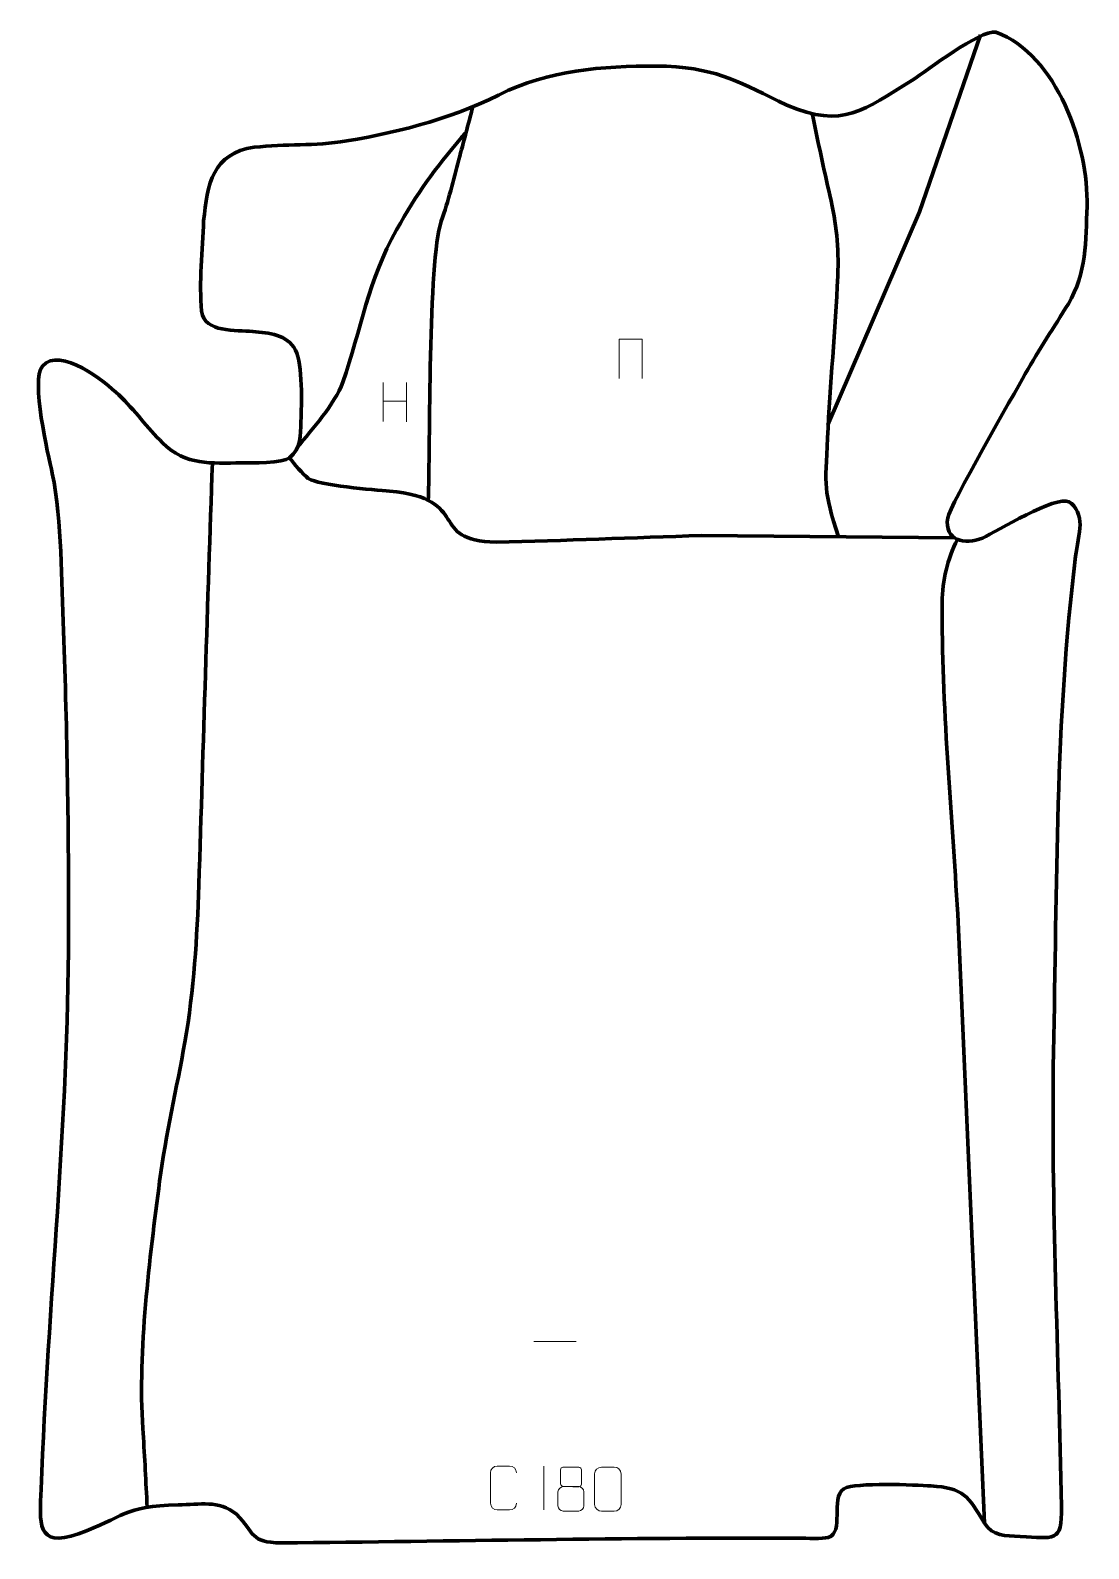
# Model space of a CAD drawing. Header units: millimetres. Extents: x 943 to 1544, y -39 to 824.
import ezdxf

# ---------------------------------------------------------------- set-up
doc = ezdxf.new("R2010")
doc.units = ezdxf.units.MM
doc.header["$MEASUREMENT"] = 0
doc.layers.add('layer 2', color=7, linetype='Continuous')
doc.layers.add('layer 3', color=7, linetype='Continuous')

msp = doc.modelspace()

# ---------------------------------------------------------------- linework, layer by layer
at = {"layer": 'layer 2', "color": 142, "lineweight": 158}
for points, knots in [([(1396.2958, 599.8342), (1396.2958, 599.8342), (1448.2703, 720.9887), (1448.2703, 720.9887), (1448.2703, 720.9887), (1448.2703, 720.9887), (1482.9878, 821.5637), (1482.9878, 821.5637)], [0, 0, 0, 0, 0.33333333, 0.33333333, 0.33333333, 0.33333333, 1, 1, 1, 1]), ([(1169.2659, 556.5464), (1170.5497, 587.4485), (1169.0695, 692.7344), (1176.6666, 715.6203), (1176.6666, 715.6203), (1180.7467, 727.0317), (1183.5869, 738.9249), (1186.6909, 750.6325), (1186.6909, 750.6325), (1189.377, 760.5997), (1192.0126, 770.5937), (1194.5773, 780.5933)], [0, 0, 0, 0, 0.25, 0.25, 0.25, 0.25, 0.5, 0.5, 0.5, 0.5, 1, 1, 1, 1]), ([(1402.3697, 536.2409), (1393.6078, 562.9805), (1394.7453, 564.4177), (1396.0754, 592.5114), (1396.0754, 592.5114), (1397.5249, 623.1258), (1400.5506, 653.7375), (1401.8864, 684.2882), (1401.8864, 684.2882), (1402.6412, 701.5505), (1401.1256, 713.5104), (1397.4189, 730.3022), (1397.4189, 730.3022), (1393.9829, 745.2607), (1390.8284, 760.2011), (1387.6707, 775.2209), (1387.6707, 775.2209), (1387.6707, 775.2209), (1387.3643, 776.6782), (1387.3643, 776.6782)], [0, 0, 0, 0, 0.16666667, 0.16666667, 0.16666667, 0.16666667, 0.33333333, 0.33333333, 0.33333333, 0.33333333, 0.5, 0.5, 0.5, 0.5, 0.66666667, 0.66666667, 0.66666667, 0.66666667, 1, 1, 1, 1]), ([(1094.9155, 586.9426), (1103.3933, 597.6794), (1116.1375, 611.3424), (1120.7051, 624.0473), (1120.7051, 624.0473), (1131.2451, 654.3397), (1135.2326, 682.0467), (1151.3016, 710.7544), (1151.3016, 710.7544), (1162.9042, 731.483), (1172.9453, 745.1479), (1188.2492, 763.1647), (1188.2492, 763.1647), (1189.1156, 764.1847), (1189.9783, 765.2067), (1190.8403, 766.2304)], [0, 0, 0, 0, 0.2, 0.2, 0.2, 0.2, 0.4, 0.4, 0.4, 0.4, 0.6, 0.6, 0.6, 0.6, 1, 1, 1, 1]), ([(1046.7095, 578.2724), (1043.8555, 498.3564), (1041.5565, 418.4234), (1038.9872, 338.4981), (1038.9872, 338.4981), (1038.0146, 308.2918), (1036.2095, 278.9294), (1031.0642, 249.0898), (1031.0642, 249.0898), (1026.3915, 222.6908), (1020.2306, 196.7876), (1016.7276, 170.1522), (1016.7276, 170.1522), (1011.0899, 126.4891), (1004.2471, 73.6509), (1007.1535, 29.6686), (1007.1535, 29.6686), (1008.1184, 15.7254), (1008.7535, 1.7531), (1009.5252, -12.2025), (1009.5252, -12.2025), (1009.5252, -12.2025), (1009.6913, -15.1828), (1009.6913, -15.1828)], [0, 0, 0, 0, 0.14285714, 0.14285714, 0.14285714, 0.14285714, 0.28571429, 0.28571429, 0.28571429, 0.28571429, 0.42857143, 0.42857143, 0.42857143, 0.42857143, 0.57142857, 0.57142857, 0.57142857, 0.57142857, 0.71428571, 0.71428571, 0.71428571, 0.71428571, 1, 1, 1, 1]), ([(1468.2983, 535.6199), (1468.2983, 535.6199), (1324.5067, 536.9744), (1324.5067, 536.9744), (1324.5067, 536.9744), (1285.6419, 535.7383), (1246.7835, 534.0843), (1207.9075, 533.2569), (1207.9075, 533.2569), (1168.1289, 533.8796), (1194.831, 557.8377), (1147.2396, 562.2336), (1147.2396, 562.2336), (1138.7702, 563.016), (1106.7939, 565.3446), (1101.1751, 569.4413), (1101.1751, 569.4413), (1097.9694, 571.7786), (1093.145, 577.8366), (1090.4302, 581.0498)], [0, 0, 0, 0, 0.16666667, 0.16666667, 0.16666667, 0.16666667, 0.33333333, 0.33333333, 0.33333333, 0.33333333, 0.5, 0.5, 0.5, 0.5, 0.66666667, 0.66666667, 0.66666667, 0.66666667, 1, 1, 1, 1]), ([(1485.2359, -24.1038), (1485.2359, -24.1038), (1470.0141, 321.8673), (1470.0141, 321.8673), (1470.0141, 321.8673), (1466.8582, 379.3172), (1460.6948, 442.0699), (1461.241, 498.9954), (1461.241, 498.9954), (1461.3628, 511.692), (1464.1656, 523.414), (1469.8477, 534.8226)], [0, 0, 0, 0, 0.25, 0.25, 0.25, 0.25, 0.5, 0.5, 0.5, 0.5, 1, 1, 1, 1])]:
    msp.add_open_spline(points, degree=3, knots=knots, dxfattribs=at)
at = {"layer": 'layer 2', "color": 250, "lineweight": 9}
for points, knots in [([(1277.6476, 626.1397), (1277.6476, 626.1397), (1277.6476, 648.49), (1277.6476, 648.49), (1277.6476, 648.49), (1277.6476, 648.49), (1290.7659, 648.49), (1290.7659, 648.49), (1290.7659, 648.49), (1290.7659, 648.49), (1290.7659, 626.1397), (1290.7659, 626.1397)], [0, 0, 0, 0, 0.25, 0.25, 0.25, 0.25, 0.5, 0.5, 0.5, 0.5, 1, 1, 1, 1]), ([(1219.4627, -12.8586), (1219.3229, -15.182), (1217.6457, -16.6616), (1215.498, -16.6724), (1215.498, -16.6724), (1213.1661, -16.672), (1210.8342, -16.672), (1208.5027, -16.6724), (1208.5027, -16.6724), (1206.5777, -16.7778), (1204.6056, -14.8933), (1204.6168, -12.876), (1204.6168, -12.876), (1204.6172, -7.1059), (1204.6172, -1.3362), (1204.6168, 4.4331), (1204.6168, 4.4331), (1204.621, 6.5712), (1206.3677, 8.2904), (1208.5201, 8.2769), (1208.5201, 8.2769), (1210.8458, 8.2769), (1213.1719, 8.2769), (1215.498, 8.2769), (1215.498, 8.2769), (1217.4446, 8.3124), (1219.436, 6.8209), (1219.4627, 4.3833)], [0, 0, 0, 0, 0.125, 0.125, 0.125, 0.125, 0.25, 0.25, 0.25, 0.25, 0.375, 0.375, 0.375, 0.375, 0.5, 0.5, 0.5, 0.5, 0.625, 0.625, 0.625, 0.625, 0.75, 0.75, 0.75, 0.75, 1, 1, 1, 1]), ([(1244.3903, 6.1546), (1244.3903, 3.9416), (1244.3903, 0.2593), (1244.3903, -1.954), (1244.3903, -1.954), (1244.4053, -2.4614), (1245.2127, -3.3928), (1245.9128, -3.3916), (1245.9128, -3.3916), (1248.8827, -3.3914), (1251.8529, -3.4763), (1254.8233, -3.4766), (1254.8233, -3.4766), (1255.6204, -3.4724), (1256.3411, -2.6821), (1256.3385, -1.9614), (1256.3385, -1.9614), (1256.3382, 0.2546), (1256.3382, 3.9393), (1256.3385, 6.1546), (1256.3385, 6.1546), (1256.32, 6.8654), (1255.7086, 7.6258), (1254.8747, 7.6184), (1254.8747, 7.6184), (1251.8576, 7.6181), (1248.8407, 7.6181), (1245.8241, 7.6184), (1245.8241, 7.6184), (1245.1977, 7.626), (1244.3736, 6.915), (1244.3903, 6.1546)], [0, 0, 0, 0, 0.11111111, 0.11111111, 0.11111111, 0.11111111, 0.22222222, 0.22222222, 0.22222222, 0.22222222, 0.33333333, 0.33333333, 0.33333333, 0.33333333, 0.44444444, 0.44444444, 0.44444444, 0.44444444, 0.55555556, 0.55555556, 0.55555556, 0.55555556, 0.66666667, 0.66666667, 0.66666667, 0.66666667, 0.77777778, 0.77777778, 0.77777778, 0.77777778, 1, 1, 1, 1]), ([(1267.763, 7.643), (1270.1291, 7.643), (1272.4956, 7.643), (1274.8621, 7.643), (1274.8621, 7.643), (1276.8426, 7.6786), (1278.8686, 6.1843), (1278.8957, 3.7422), (1278.8957, 3.7422), (1278.8953, -2.0152), (1278.8953, -7.773), (1278.8957, -13.5312), (1278.8957, -13.5312), (1278.7536, -15.8588), (1277.0472, -17.3411), (1274.8621, -17.3519), (1274.8621, -17.3519), (1272.4897, -17.3515), (1270.1173, -17.3515), (1267.7453, -17.3519), (1267.7453, -17.3519), (1265.7868, -17.4575), (1263.7804, -15.5696), (1263.7918, -13.5486), (1263.7918, -13.5486), (1263.7922, -7.768), (1263.7922, -1.9877), (1263.7918, 3.7921), (1263.7918, 3.7921), (1263.7961, 5.9341), (1265.5732, 7.6566), (1267.763, 7.643)], [0, 0, 0, 0, 0.11111111, 0.11111111, 0.11111111, 0.11111111, 0.22222222, 0.22222222, 0.22222222, 0.22222222, 0.33333333, 0.33333333, 0.33333333, 0.33333333, 0.44444444, 0.44444444, 0.44444444, 0.44444444, 0.55555556, 0.55555556, 0.55555556, 0.55555556, 0.66666667, 0.66666667, 0.66666667, 0.66666667, 0.77777778, 0.77777778, 0.77777778, 0.77777778, 1, 1, 1, 1]), ([(1242.9315, -6.3636), (1242.9315, -9.5344), (1242.9315, -11.2365), (1242.9315, -14.4079), (1242.9315, -14.4079), (1242.923, -15.6298), (1244.6209, -17.3225), (1245.8735, -17.331), (1245.8735, -17.331), (1248.8566, -17.3307), (1251.8399, -17.3307), (1254.8233, -17.331), (1254.8233, -17.331), (1256.1466, -17.3193), (1257.767, -15.6977), (1257.7559, -14.3985), (1257.7559, -14.3985), (1257.7556, -11.2303), (1257.7556, -9.5315), (1257.7559, -6.3636), (1257.7559, -6.3636), (1257.6862, -4.9832), (1256.1084, -3.4046), (1254.803, -3.4107), (1254.803, -3.4107), (1251.8264, -3.411), (1248.8498, -3.411), (1245.8735, -3.4107), (1245.8735, -3.4107), (1244.794, -3.4043), (1242.9477, -4.9832), (1242.9315, -6.3636)], [0, 0, 0, 0, 0.11111111, 0.11111111, 0.11111111, 0.11111111, 0.22222222, 0.22222222, 0.22222222, 0.22222222, 0.33333333, 0.33333333, 0.33333333, 0.33333333, 0.44444444, 0.44444444, 0.44444444, 0.44444444, 0.55555556, 0.55555556, 0.55555556, 0.55555556, 0.66666667, 0.66666667, 0.66666667, 0.66666667, 0.77777778, 0.77777778, 0.77777778, 0.77777778, 1, 1, 1, 1])]:
    msp.add_open_spline(points, degree=3, knots=knots, dxfattribs=at)
for points in [[(1143.7467, 623.8839), (1143.7467, 623.8839), (1143.7467, 601.6912), (1143.7467, 601.6912)], [(1156.8624, 623.8839), (1156.8624, 623.8839), (1156.8624, 601.5336), (1156.8624, 601.5336)], [(1143.7642, 613.2415), (1143.7642, 613.2415), (1156.8624, 613.2415), (1156.8624, 613.2415)], [(1229.3551, 79.0437), (1229.3551, 79.0437), (1253.3331, 79.0437), (1253.3331, 79.0437)], [(1235.0397, 8.2875), (1235.0397, 8.2875), (1235.0397, -16.6866), (1235.0397, -16.6866)]]:
    msp.add_open_spline(points, degree=3, dxfattribs=at)
at = {"layer": 'layer 3', "color": 242, "lineweight": 158}
msp.add_open_spline([(1069.7265, 652.912), (1060.0447, 653.8203), (1042.3185, 652.0698), (1040.4546, 664.4412), (1040.4546, 664.4412), (1039.1851, 680.2647), (1040.9404, 699.6007), (1041.7302, 715.7381), (1041.7302, 715.7381), (1043.6651, 736.6441), (1046.9911, 754.3925), (1070.445, 757.5691), (1070.445, 757.5691), (1088.393, 759.6866), (1104.5297, 758.1507), (1122.971, 761.1693), (1122.971, 761.1693), (1156.1579, 766.9372), (1184.7212, 774.4676), (1214.8569, 789.9507), (1214.8569, 789.9507), (1243.3035, 802.7686), (1273.9164, 803.7702), (1304.6238, 803.7589), (1304.6238, 803.7589), (1335.4742, 801.9095), (1346.4875, 794.2016), (1373.0537, 781.5429), (1373.0537, 781.5429), (1405.1884, 767.7364), (1416.5807, 778.9288), (1444.054, 795.5488), (1444.054, 795.5488), (1453.4263, 801.6895), (1481.9549, 824.022), (1491.7755, 823.0406), (1491.7755, 823.0406), (1526.5982, 810.206), (1544.3912, 758.1897), (1543.4691, 723.9974), (1543.4691, 723.9974), (1542.8617, 704.2727), (1543.1647, 685.9791), (1532.8704, 668.7008), (1532.8704, 668.7008), (1524.71, 655.1112), (1516.2645, 642.7636), (1508.3751, 628.7786), (1508.3751, 628.7786), (1501.9234, 617.3272), (1465.448, 553.7879), (1464.3639, 547.0879), (1464.3639, 547.0879), (1462.235, 533.9312), (1473.9198, 531.6358), (1484.1529, 535.5584), (1484.1529, 535.5584), (1492.4092, 539.5174), (1526.0434, 559.992), (1533.1995, 556.1478), (1533.1995, 556.1478), (1537.5695, 553.8003), (1539.6463, 547.8661), (1539.4955, 543.0923), (1539.4955, 543.0923), (1539.3455, 538.3513), (1537.666, 530.491), (1537.01, 525.2498), (1537.01, 525.2498), (1525.3506, 432.1079), (1526.5022, 337.0999), (1524.4057, 243.3598), (1524.4057, 243.3598), (1523.1005, 157.183), (1527.3707, 71.3618), (1529.0026, -14.7375), (1529.0026, -14.7375), (1529.3649, -35.8064), (1524.7268, -32.5344), (1505.4863, -31.7505), (1505.4863, -31.7505), (1497.011, -31.2728), (1489.8532, -31.7542), (1485.2359, -24.1038), (1485.2359, -24.1038), (1475.9071, -8.6471), (1473.4059, -4.1489), (1454.8494, -3.0202), (1454.8494, -3.0202), (1445.9271, -2.4776), (1412.1362, -0.8567), (1405.3714, -4.5973), (1405.3714, -4.5973), (1397.4222, -10.1589), (1405.9471, -29.5263), (1396.4943, -32.2595), (1396.4943, -32.2595), (1393.2773, -33.1896), (1383.7811, -32.7415), (1380.192, -32.709), (1380.192, -32.709), (1282.0334, -32.2823), (1183.9044, -34.544), (1085.7545, -35.3657), (1085.7545, -35.3657), (1067.8611, -35.1633), (1071.0805, -29.9335), (1060.4174, -19.0945), (1060.4174, -19.0945), (1049.8959, -10.7988), (1039.8326, -13.679), (1027.1637, -13.7954), (1027.1637, -13.7954), (996.0883, -14.4884), (996.6215, -20.7354), (970.5644, -30.3124), (970.5644, -30.3124), (946.2059, -38.6452), (948.8139, -23.5308), (949.3873, -4.8481), (949.3873, -4.8481), (953.3309, 100.7657), (964.8814, 204.7233), (964.985, 310.7334), (964.985, 310.7334), (965.064, 368.511), (964.2691, 425.0873), (962.0741, 482.8357), (962.0741, 482.8357), (960.9922, 511.2994), (961.3147, 544.635), (955.754, 572.2922), (955.754, 572.2922), (953.429, 583.2882), (943.3041, 625.3821), (950.1845, 633.2719), (950.1845, 633.2719), (960.2279, 644.7889), (985.6622, 624.3424), (993.55, 616.9358), (993.55, 616.9358), (1002.6614, 608.119), (1009.7189, 598.3011), (1018.3535, 589.6815), (1018.3535, 589.6815), (1031.5992, 576.4587), (1045.9894, 578.2496), (1063.2371, 578.215), (1063.2371, 578.215), (1068.3067, 578.2087), (1087.0799, 578.1594), (1090.4302, 581.0498), (1090.4302, 581.0498), (1097.1026, 586.8063), (1096.6514, 593.6499), (1096.9758, 601.9428), (1096.9758, 601.9428), (1097.3338, 611.0959), (1098.072, 634.3851), (1093.8702, 642.3475), (1093.8702, 642.3475), (1089.1121, 651.3642), (1078.7402, 652.0528), (1069.7265, 652.912)], degree=3, knots=[0, 0, 0, 0, 0.02380952, 0.02380952, 0.02380952, 0.02380952, 0.04761905, 0.04761905, 0.04761905, 0.04761905, 0.07142857, 0.07142857, 0.07142857, 0.07142857, 0.0952381, 0.0952381, 0.0952381, 0.0952381, 0.11904762, 0.11904762, 0.11904762, 0.11904762, 0.14285714, 0.14285714, 0.14285714, 0.14285714, 0.16666667, 0.16666667, 0.16666667, 0.16666667, 0.19047619, 0.19047619, 0.19047619, 0.19047619, 0.21428571, 0.21428571, 0.21428571, 0.21428571, 0.23809524, 0.23809524, 0.23809524, 0.23809524, 0.26190476, 0.26190476, 0.26190476, 0.26190476, 0.28571429, 0.28571429, 0.28571429, 0.28571429, 0.30952381, 0.30952381, 0.30952381, 0.30952381, 0.33333333, 0.33333333, 0.33333333, 0.33333333, 0.35714286, 0.35714286, 0.35714286, 0.35714286, 0.38095238, 0.38095238, 0.38095238, 0.38095238, 0.4047619, 0.4047619, 0.4047619, 0.4047619, 0.42857143, 0.42857143, 0.42857143, 0.42857143, 0.45238095, 0.45238095, 0.45238095, 0.45238095, 0.47619048, 0.47619048, 0.47619048, 0.47619048, 0.5, 0.5, 0.5, 0.5, 0.52380952, 0.52380952, 0.52380952, 0.52380952, 0.54761905, 0.54761905, 0.54761905, 0.54761905, 0.57142857, 0.57142857, 0.57142857, 0.57142857, 0.5952381, 0.5952381, 0.5952381, 0.5952381, 0.61904762, 0.61904762, 0.61904762, 0.61904762, 0.64285714, 0.64285714, 0.64285714, 0.64285714, 0.66666667, 0.66666667, 0.66666667, 0.66666667, 0.69047619, 0.69047619, 0.69047619, 0.69047619, 0.71428571, 0.71428571, 0.71428571, 0.71428571, 0.73809524, 0.73809524, 0.73809524, 0.73809524, 0.76190476, 0.76190476, 0.76190476, 0.76190476, 0.78571429, 0.78571429, 0.78571429, 0.78571429, 0.80952381, 0.80952381, 0.80952381, 0.80952381, 0.83333333, 0.83333333, 0.83333333, 0.83333333, 0.85714286, 0.85714286, 0.85714286, 0.85714286, 0.88095238, 0.88095238, 0.88095238, 0.88095238, 0.9047619, 0.9047619, 0.9047619, 0.9047619, 0.92857143, 0.92857143, 0.92857143, 0.92857143, 0.95238095, 0.95238095, 0.95238095, 0.95238095, 1, 1, 1, 1], dxfattribs=at)

doc.saveas('drawing.dxf')
